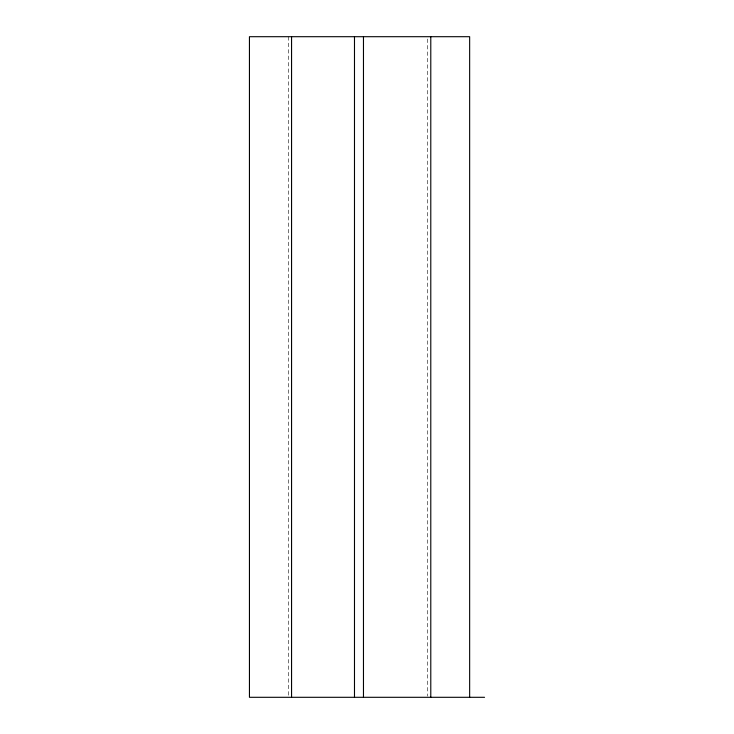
<?xml version="1.0" encoding="UTF-8"?>
<svg xmlns="http://www.w3.org/2000/svg" width="734" height="734" viewBox="0 0 734 734"><rect width="100%" height="100%" fill="white"/><g stroke="black" fill="none" stroke-linecap="round" stroke-linejoin="round"><path stroke-width="0.55" stroke-dasharray="3.67 2.75" d="M427.527 38.994L427.527 696.153M288.306 36.7L288.306 696.153"/><path stroke-width="1.1" d="M484.559 697.3L249.45 697.3L249.441 36.7L469.65 36.7L469.65 697.3M430.785 36.7L430.785 697.3M363.468 36.7L363.468 697.3M354.485 36.7L354.485 697.3M291.563 36.7L291.563 697.3"/></g></svg>
